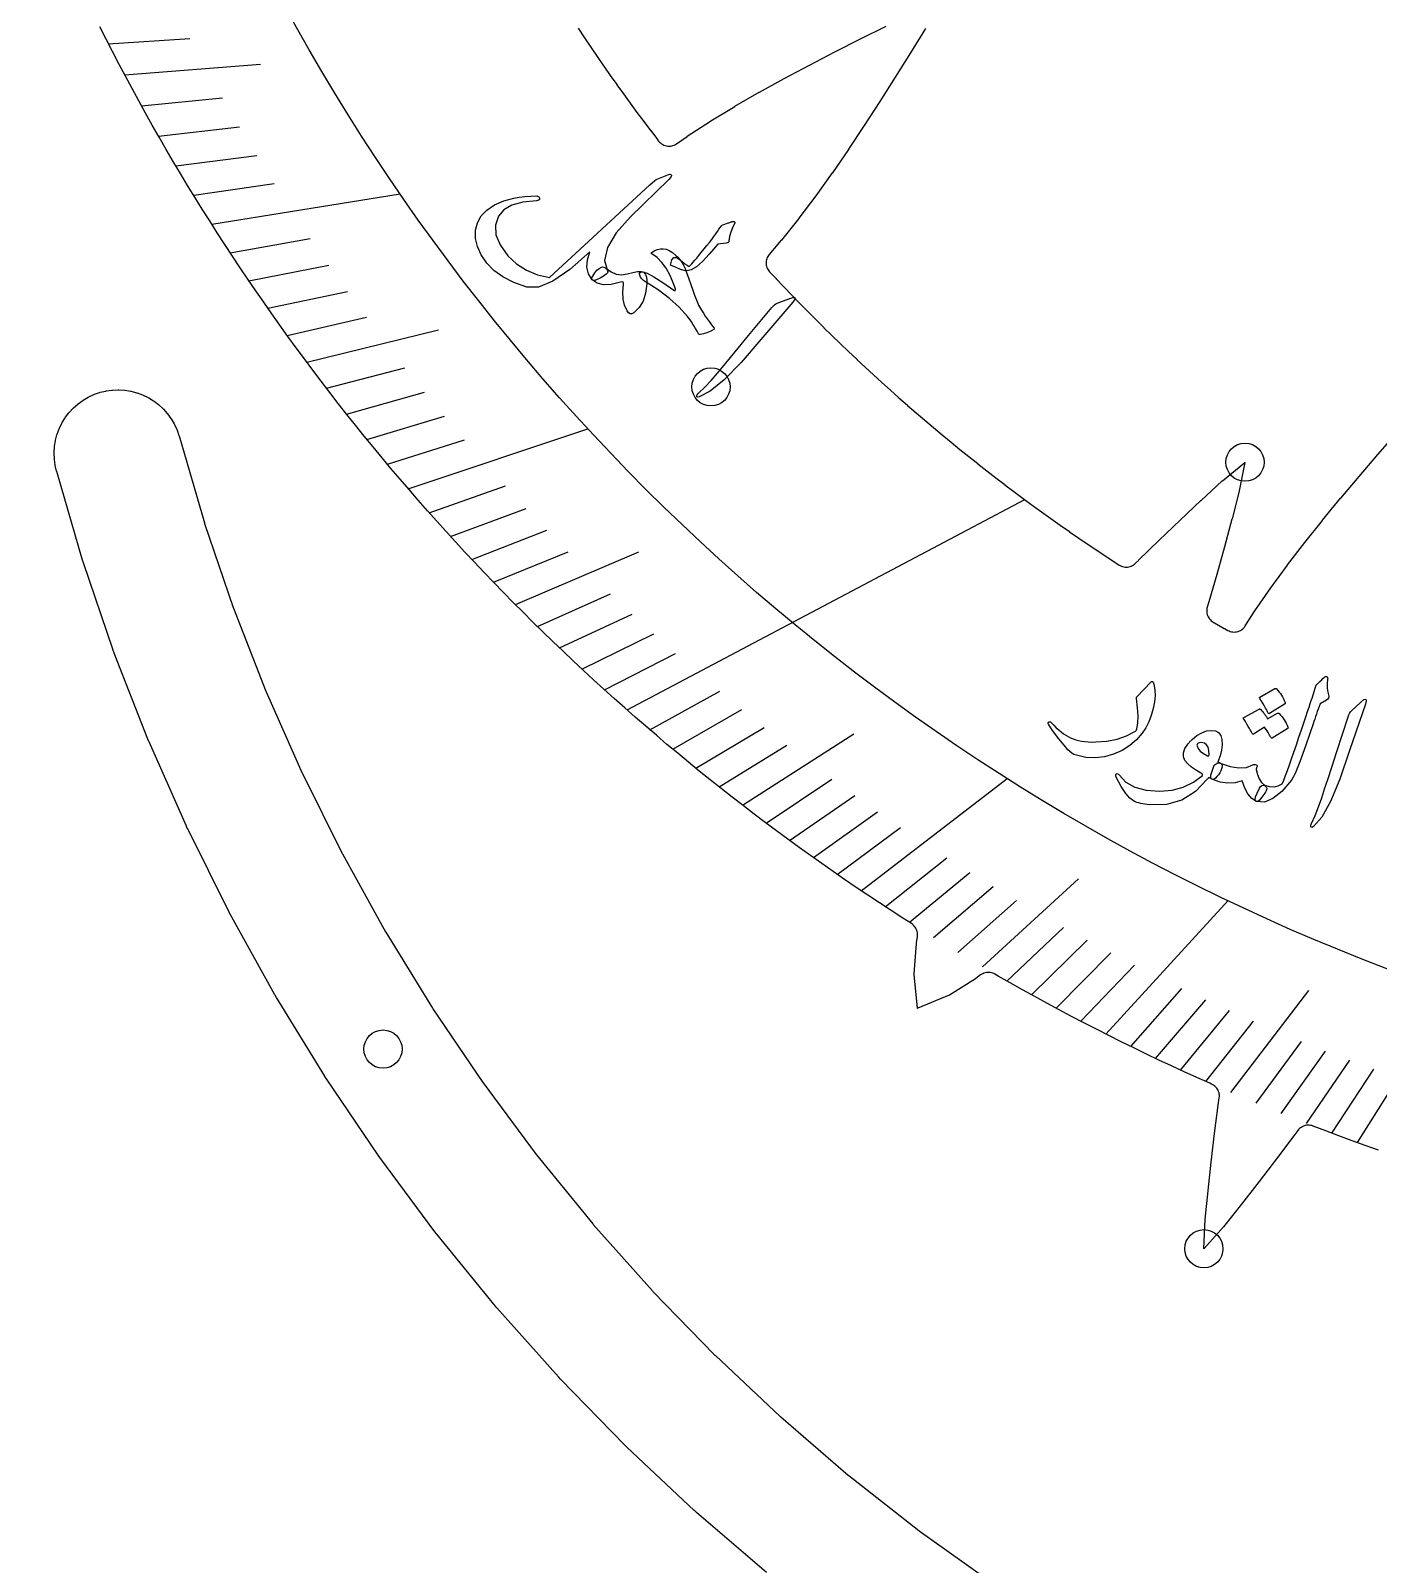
# Model space of a CAD drawing. Header units: millimetres. Extents: x -61 to 61, y -61 to 61.
# Drawn here: x -40.07 to -14.37, y -31.49 to -2.22 of the extents above; entities that cross this region are included whole.
import ezdxf

# ---------------------------------------------------------------- set-up
doc = ezdxf.new("R2010")
doc.units = ezdxf.units.MM
for name, color, linetype in [('CUT_INNER', 6, 'Continuous'), ('ENGRAVE', 7, 'Continuous'), ('ENGRAVE_FINE', 8, 'Continuous'), ('TEXT', 5, 'Continuous')]:
    doc.layers.add(name, color=color, linetype=linetype)

msp = doc.modelspace()

# ---------------------------------------------------------------- linework, layer by layer
at = {"layer": 'CUT_INNER'}
for points in [[(-14.3661, -23.5834), (-14.617, -23.4944), (-14.8674, -23.404), (-15.1173, -23.312), (-15.3665, -23.2185), (-15.6114, -23.1249), (-15.6352, -23.1171), (-15.6596, -23.1118), (-15.6845, -23.1089), (-15.7095, -23.1086), (-15.7344, -23.1107), (-15.759, -23.1153), (-15.783, -23.1223), (-15.8062, -23.1318), (-15.8283, -23.1434), (-15.8491, -23.1573), (-15.8685, -23.1731), (-15.8862, -23.1908), (-15.902, -23.2102), (-15.9772, -23.3123), (-15.978, -23.3134), (-16.3059, -23.7485), (-16.6393, -24.1832), (-16.9764, -24.6166), (-16.9772, -24.6176), (-17.3171, -25.045), (-17.3219, -25.0507), (-17.6905, -25.4612), (-17.6942, -25.4649), (-17.6942, -25.4592), (-17.6712, -24.9085), (-17.6707, -24.901), (-17.6152, -24.3578), (-17.6151, -24.3564), (-17.5537, -23.8126), (-17.4885, -23.269), (-17.419, -22.7266), (-17.4188, -22.7252), (-17.3996, -22.5879), (-17.3974, -22.5631), (-17.3976, -22.5382), (-17.4004, -22.5134), (-17.4055, -22.4891), (-17.4131, -22.4653), (-17.423, -22.4425), (-17.4352, -22.4207), (-17.4494, -22.4003), (-17.4656, -22.3814), (-17.4836, -22.3642), (-17.5032, -22.3489), (-17.5243, -22.3355), (-17.5466, -22.3244), (-17.5828, -22.3084), (-17.8259, -22.1998), (-18.0683, -22.0897), (-18.31, -21.9781), (-18.5511, -21.865), (-18.7914, -21.7504), (-19.031, -21.6344), (-19.2699, -21.5169), (-19.5081, -21.3979), (-19.7455, -21.2775), (-19.9822, -21.1556), (-20.2182, -21.0323), (-20.4534, -20.9075), (-20.6878, -20.7813), (-20.9214, -20.6536), (-21.1543, -20.5245), (-21.3863, -20.394), (-21.6176, -20.2621), (-21.6788, -20.2266), (-21.7004, -20.2155), (-21.7229, -20.2066), (-21.7461, -20.1998), (-21.7699, -20.1954), (-21.794, -20.1932), (-21.8183, -20.1934), (-21.8424, -20.196), (-21.8661, -20.2009), (-21.8892, -20.208), (-21.9116, -20.2173), (-21.9329, -20.2288), (-21.953, -20.2423), (-22.044, -20.3098), (-22.052, -20.3152), (-22.545, -20.6251), (-22.5495, -20.6277), (-22.5543, -20.6299), (-23.1507, -20.8777), (-23.1561, -20.8796), (-23.157, -20.8739), (-23.2197, -20.2311), (-23.22, -20.2259), (-23.2198, -20.2207), (-23.1789, -19.6398), (-23.1779, -19.6302), (-23.1598, -19.5087), (-23.1574, -19.4849), (-23.1573, -19.4609), (-23.1595, -19.437), (-23.164, -19.4135), (-23.1707, -19.3905), (-23.1796, -19.3682), (-23.1906, -19.3469), (-23.2036, -19.3268), (-23.2184, -19.3079), (-23.235, -19.2906), (-23.2531, -19.275), (-23.2727, -19.2611), (-23.4376, -19.156), (-23.6612, -19.0115), (-23.8839, -18.8657), (-24.1057, -18.7184), (-24.3266, -18.5699), (-24.5466, -18.4199), (-24.7657, -18.2686), (-24.9839, -18.116), (-25.2011, -17.962), (-25.4173, -17.8067), (-25.6326, -17.6501), (-25.847, -17.4922), (-26.0603, -17.3329), (-26.2727, -17.1724), (-26.4841, -17.0105), (-26.6945, -16.8474), (-26.9039, -16.6829), (-27.1122, -16.5172), (-27.3196, -16.3502), (-27.5259, -16.1819), (-27.7312, -16.0124), (-27.9355, -15.8416), (-28.1387, -15.6696), (-28.3408, -15.4963), (-28.5419, -15.3218), (-28.7418, -15.1461), (-28.9408, -14.9691), (-29.1386, -14.7909), (-29.3353, -14.6115), (-29.5309, -14.4309), (-29.7254, -14.2491), (-29.9188, -14.0661), (-30.1111, -13.882), (-30.3022, -13.6966), (-30.4922, -13.5101), (-30.681, -13.3224), (-30.8687, -13.1336), (-31.0552, -12.9436), (-31.2406, -12.7525), (-31.4248, -12.5602), (-31.6078, -12.3668), (-31.7896, -12.1723), (-31.9702, -11.9767), (-32.1496, -11.78), (-32.3278, -11.5822), (-32.5047, -11.3833), (-32.6805, -11.1833), (-32.855, -10.9822), (-33.0283, -10.7801), (-33.2003, -10.5769), (-33.3711, -10.3727), (-33.5407, -10.1674), (-33.7089, -9.9611), (-33.8759, -9.7537), (-34.0417, -9.5454), (-34.2061, -9.336), (-34.3693, -9.1256), (-34.5311, -8.9142), (-34.6917, -8.7018), (-34.851, -8.4885), (-35.0089, -8.2742), (-35.1655, -8.0589), (-35.3208, -7.8426), (-35.4748, -7.6254), (-35.6274, -7.4073), (-35.7787, -7.1882), (-35.9287, -6.9682), (-36.0773, -6.7473), (-36.2245, -6.5255), (-36.3704, -6.3028), (-36.5149, -6.0791), (-36.658, -5.8547), (-36.7998, -5.6293), (-36.9402, -5.4031), (-37.0791, -5.176), (-37.2167, -4.948), (-37.3529, -4.7193), (-37.4877, -4.4896), (-37.621, -4.2592), (-37.753, -4.028), (-37.8835, -3.7959), (-38.0126, -3.5631), (-38.1402, -3.3294), (-38.2665, -3.095), (-38.3913, -2.8598), (-38.5146, -2.6239), (-38.6365, -2.3872), (-38.7569, -2.1498)], [(-29.6312, -2.1782), (-29.5116, -2.3584), (-29.5108, -2.3597), (-29.3901, -2.5391), (-29.3892, -2.5404), (-29.2674, -2.7191), (-29.2665, -2.7203), (-29.1437, -2.8983), (-29.1428, -2.8995), (-29.0188, -3.0767), (-29.0179, -3.078), (-28.8929, -3.2544), (-28.892, -3.2556), (-28.7658, -3.4313), (-28.7649, -3.4325), (-28.6377, -3.6074), (-28.6368, -3.6086), (-28.5085, -3.7827), (-28.5076, -3.784), (-28.3783, -3.9572), (-28.3774, -3.9585), (-28.2469, -4.131), (-28.246, -4.1322), (-28.1145, -4.3039), (-28.1136, -4.3051), (-28.0944, -4.3299), (-28.0778, -4.3491), (-28.0595, -4.3666), (-28.0394, -4.3821), (-28.0179, -4.3954), (-27.9952, -4.4066), (-27.9714, -4.4153), (-27.9469, -4.4217), (-27.9218, -4.4255), (-27.8965, -4.4267), (-27.8712, -4.4254), (-27.8462, -4.4215), (-27.8217, -4.4152), (-27.7979, -4.4063), (-27.7752, -4.3951), (-27.7537, -4.3817), (-27.5525, -4.2413), (-27.5491, -4.239), (-27.1036, -3.9496), (-27.1005, -3.9477), (-26.644, -3.6696), (-26.6414, -3.668), (-26.1756, -3.3993), (-26.1735, -3.3981), (-25.6999, -3.1372), (-25.6982, -3.1363), (-25.2185, -2.8813), (-25.2173, -2.8807), (-24.7334, -2.6305), (-24.2446, -2.3829), (-23.7531, -2.1382)], [(-23.0042, -2.1824), (-23.2893, -2.648), (-23.29, -2.6492), (-23.5808, -3.1128), (-23.8749, -3.5747), (-24.1724, -4.0335), (-24.1732, -4.0347), (-24.4739, -4.4871), (-24.475, -4.4887), (-24.7811, -4.9344), (-24.7825, -4.9364), (-25.0956, -5.3736), (-25.0974, -5.3761), (-25.4189, -5.8031), (-25.4211, -5.8059), (-25.7527, -6.2209), (-25.7554, -6.2242), (-25.9846, -6.4921), (-25.9995, -6.5113), (-26.0124, -6.5319), (-26.0233, -6.5536), (-26.032, -6.5763), (-26.0385, -6.5998), (-26.0427, -6.6237), (-26.0445, -6.648), (-26.044, -6.6723), (-26.0411, -6.6964), (-26.0358, -6.7201), (-26.0283, -6.7433), (-26.0186, -6.7656), (-26.0068, -6.7868), (-25.9929, -6.8068), (-25.9772, -6.8253), (-25.8558, -6.9553), (-25.8547, -6.9564), (-25.7061, -7.1135), (-25.705, -7.1146), (-25.5554, -7.2707), (-25.5544, -7.2718), (-25.4038, -7.4271), (-25.4028, -7.4282), (-25.2513, -7.5825), (-25.2502, -7.5836), (-25.0977, -7.737), (-25.0967, -7.738), (-24.9433, -7.8905), (-24.9422, -7.8916), (-24.7879, -8.0431), (-24.7868, -8.0441), (-24.6315, -8.1947), (-24.6304, -8.1957), (-24.4743, -8.3453), (-24.4732, -8.3464), (-24.3161, -8.495), (-24.315, -8.4961), (-24.157, -8.6437), (-24.1559, -8.6448), (-23.997, -8.7915), (-23.9959, -8.7925), (-23.8361, -8.9382), (-23.8349, -8.9392), (-23.6743, -9.084), (-23.6731, -9.085), (-23.5116, -9.2287), (-23.5104, -9.2298), (-23.348, -9.3725), (-23.3468, -9.3735), (-23.1835, -9.5153), (-23.1824, -9.5163), (-23.0182, -9.657), (-23.017, -9.658), (-22.852, -9.7977), (-22.8508, -9.7987), (-22.6849, -9.9374), (-22.6837, -9.9384), (-22.517, -10.0761), (-22.5158, -10.0771), (-22.3482, -10.2138), (-22.347, -10.2147), (-22.1786, -10.3504), (-22.1774, -10.3513), (-22.0082, -10.4859), (-22.007, -10.4869), (-21.8369, -10.6205), (-21.8357, -10.6214), (-21.6648, -10.7539), (-21.6636, -10.7548), (-21.4919, -10.8863), (-21.4907, -10.8872), (-21.3182, -11.0177), (-21.3169, -11.0186), (-21.1437, -11.1479), (-21.1424, -11.1488), (-20.9683, -11.2771), (-20.9671, -11.278), (-20.7922, -11.4052), (-20.791, -11.4061), (-20.6153, -11.5323), (-20.6141, -11.5332), (-20.4377, -11.6582), (-20.4364, -11.6591), (-20.2592, -11.7831), (-20.258, -11.784), (-20.08, -11.9069), (-20.0788, -11.9077), (-19.9001, -12.0295), (-19.8988, -12.0304), (-19.7194, -12.1511), (-19.7181, -12.1519), (-19.5379, -12.2715), (-19.5367, -12.2723), (-19.3558, -12.3908), (-19.3545, -12.3917), (-19.3107, -12.4199), (-19.2898, -12.4321), (-19.2678, -12.4421), (-19.2449, -12.45), (-19.2213, -12.4556), (-19.1973, -12.459), (-19.1731, -12.4599), (-19.1489, -12.4586), (-19.125, -12.4549), (-19.1015, -12.4489), (-19.0788, -12.4407), (-19.0569, -12.4303), (-19.0361, -12.4178), (-19.0167, -12.4034), (-18.9987, -12.3871), (-18.9359, -12.3246), (-18.9348, -12.3236), (-18.5444, -11.9437), (-18.1485, -11.5649), (-17.7493, -11.1881), (-17.7483, -11.1872), (-17.3472, -10.8167), (-17.3415, -10.8117), (-16.915, -10.4627), (-16.9105, -10.4593), (-16.9113, -10.4649), (-17.0181, -11.0056), (-17.0197, -11.0129), (-17.1574, -11.5413), (-17.1578, -11.5426), (-17.3014, -12.0707), (-17.4488, -12.5981), (-17.6003, -13.1235), (-17.6007, -13.1248), (-17.6298, -13.2216), (-17.6356, -13.2449), (-17.6392, -13.2686), (-17.6404, -13.2926), (-17.6394, -13.3166), (-17.636, -13.3403), (-17.6304, -13.3637), (-17.6226, -13.3863), (-17.6126, -13.4082), (-17.6006, -13.429), (-17.5867, -13.4485), (-17.5709, -13.4666), (-17.5535, -13.4831), (-17.5346, -13.4979), (-17.5143, -13.5107), (-17.495, -13.5217), (-17.4937, -13.5225), (-17.3052, -13.6285), (-17.3039, -13.6293), (-17.2361, -13.6668), (-17.2135, -13.6779), (-17.19, -13.6866), (-17.1657, -13.693), (-17.1408, -13.6968), (-17.1157, -13.6982), (-17.0906, -13.697), (-17.0658, -13.6933), (-17.0414, -13.6871), (-17.0178, -13.6786), (-16.9952, -13.6677), (-16.9737, -13.6545), (-16.9537, -13.6393), (-16.9354, -13.6222), (-16.9188, -13.6033), (-16.9042, -13.5828), (-16.7213, -13.2966), (-16.719, -13.2931), (-16.4181, -12.8553), (-16.416, -12.8523), (-16.1007, -12.4207), (-16.0989, -12.4183), (-15.7714, -11.9918), (-15.7699, -11.9899), (-15.4322, -11.5675), (-15.431, -11.566), (-15.0854, -11.1469), (-15.0845, -11.1458), (-14.7331, -10.7295), (-14.3763, -10.3137), (-14.0159, -9.8996)], [(-26.0375, -31.6463), (-27.3735, -30.4981), (-27.3756, -30.4962), (-27.4136, -30.4621), (-27.4157, -30.4602), (-28.6994, -29.2538), (-28.7014, -29.2519), (-28.7379, -29.2161), (-28.7398, -29.2141), (-29.9688, -27.952), (-29.9707, -27.95), (-30.0056, -27.9125), (-30.0074, -27.9105), (-31.1792, -26.5951), (-31.181, -26.593), (-31.2142, -26.5541), (-31.216, -26.5519), (-32.3282, -25.1859), (-32.33, -25.1837), (-32.3614, -25.1433), (-32.363, -25.1411), (-33.4136, -23.727), (-33.4152, -23.7248), (-33.4448, -23.6831), (-33.4464, -23.6808), (-34.4332, -22.2215), (-34.4347, -22.2192), (-34.4624, -22.1762), (-34.4639, -22.1739), (-35.385, -20.6722), (-35.3864, -20.6699), (-35.4122, -20.6257), (-35.4136, -20.6233), (-36.2672, -19.0823), (-36.2685, -19.0798), (-36.2923, -19.0346), (-36.2935, -19.0321), (-37.0779, -17.4548), (-37.0791, -17.4523), (-37.1009, -17.406), (-37.102, -17.4035), (-37.8157, -15.7929), (-37.8168, -15.7903), (-37.8365, -15.7431), (-37.8375, -15.7405), (-38.479, -14.0999), (-38.48, -14.0973), (-38.4976, -14.0493), (-38.4985, -14.0466), (-39.0666, -12.3791), (-39.0675, -12.3765), (-39.0829, -12.3277), (-39.0837, -12.3251), (-39.5768, -10.6356), (-39.5784, -10.6297), (-39.604, -10.5227), (-39.6062, -10.5107), (-39.6208, -10.4047), (-39.6219, -10.3925), (-39.626, -10.2856), (-39.6259, -10.2733), (-39.6195, -10.1666), (-39.6182, -10.1544), (-39.6014, -10.0488), (-39.5988, -10.0368), (-39.5718, -9.9333), (-39.5681, -9.9216), (-39.531, -9.8213), (-39.5262, -9.81), (-39.4794, -9.7138), (-39.4735, -9.703), (-39.4176, -9.6119), (-39.4107, -9.6018), (-39.346, -9.5165), (-39.3382, -9.5071), (-39.2655, -9.4286), (-39.2567, -9.4201), (-39.1767, -9.3491), (-39.1672, -9.3414), (-39.0806, -9.2786), (-39.0703, -9.2719), (-38.978, -9.2179), (-38.9672, -9.2122), (-38.87, -9.1675), (-38.8586, -9.1629), (-38.7575, -9.1279), (-38.7458, -9.1245), (-38.6417, -9.0996), (-38.6297, -9.0974), (-38.5237, -9.0828), (-38.5115, -9.0817), (-38.4046, -9.0776), (-38.3924, -9.0777), (-38.2856, -9.0841), (-38.2734, -9.0854), (-38.1678, -9.1022), (-38.1558, -9.1047), (-38.0523, -9.1318), (-38.0406, -9.1355), (-37.9403, -9.1726), (-37.929, -9.1774), (-37.8328, -9.2242), (-37.8221, -9.23), (-37.7309, -9.286), (-37.7208, -9.2929), (-37.6356, -9.3575), (-37.6262, -9.3654), (-37.5477, -9.4381), (-37.5391, -9.4468), (-37.4681, -9.5268), (-37.4604, -9.5364), (-37.3976, -9.623), (-37.3909, -9.6332), (-37.3369, -9.7256), (-37.3312, -9.7364), (-37.2865, -9.8336), (-37.2819, -9.845), (-37.246, -9.949), (-37.2441, -9.9548), (-36.7597, -11.6144), (-36.7564, -11.625), (-36.2083, -13.2335), (-36.2045, -13.244), (-35.5857, -14.8266), (-35.5814, -14.8369), (-34.893, -16.3906), (-34.8883, -16.4006), (-34.1316, -17.9222), (-34.1264, -17.932), (-33.303, -19.4186), (-33.2974, -19.4282), (-32.4088, -20.8768), (-32.4028, -20.8861), (-31.4509, -22.2938), (-31.4445, -22.3028), (-30.431, -23.667), (-30.4242, -23.6757), (-29.3512, -24.9935), (-29.344, -25.002), (-28.2137, -26.2709), (-28.2061, -26.279), (-27.0206, -27.4965), (-27.0126, -27.5043), (-25.7743, -28.6681), (-25.766, -28.6755), (-24.4772, -29.7831), (-24.4687, -29.7902), (-23.132, -30.8396), (-23.1231, -30.8463), (-21.7413, -31.8353)]]:
    msp.add_lwpolyline(points, dxfattribs=at)
at = {"layer": 'ENGRAVE'}
for points in [[(-36.6182, -5.9175), (-33.0262, -5.337)], [(-32.8703, -10.9646), (-29.4453, -9.8221)], [(-28.6979, -15.1849), (-21.1123, -11.1711)], [(-24.2313, -18.6343), (-21.4458, -16.4922)], [(-14.7667, -23.4406), (-10.435, -16.5645)], [(-19.565, -21.3692), (-17.231, -18.82)]]:
    msp.add_lwpolyline(points, dxfattribs=at)
for centre, radius in [((0, 17.3597), 40.0734), ((-27.0964, -9.0208), 0.3645), ((-16.91, -10.4586), 0.3645), ((-33.3527, -21.6565), 0.3645), ((-17.6945, -25.4656), 0.3645)]:
    msp.add_circle(centre, radius, dxfattribs=at)
at = {"layer": 'ENGRAVE_FINE'}
for points in [[(-38.5924, -2.4732), (-37.0401, -2.3738)], [(-38.2802, -3.0694), (-35.6906, -2.8617)], [(-37.9609, -3.6566), (-36.4134, -3.5075)], [(-37.6349, -4.235), (-36.0904, -4.0612)], [(-37.3023, -4.8046), (-35.7614, -4.6062)], [(-36.9633, -5.3654), (-35.4264, -5.1424)], [(-36.2671, -6.4608), (-34.7397, -6.1887)], [(-35.9102, -6.9954), (-34.3883, -6.699)], [(-35.5478, -7.5214), (-34.0318, -7.2007)], [(-35.18, -8.0388), (-33.6704, -7.6938)], [(-34.8071, -8.5476), (-32.297, -7.9312)], [(-34.4291, -9.0478), (-32.9336, -8.6548)], [(-34.0462, -9.5396), (-32.5585, -9.1228)], [(-33.6587, -10.023), (-32.1792, -9.5824)], [(-33.2667, -10.4979), (-31.7958, -10.0338)], [(-32.4697, -11.4229), (-31.0175, -10.9121)], [(-32.065, -11.8731), (-30.6228, -11.3391)], [(-31.6564, -12.315), (-30.2247, -11.7581)], [(-31.244, -12.7489), (-29.8232, -12.1691)], [(-30.828, -13.1747), (-28.4744, -12.1689)], [(-30.4085, -13.5925), (-29.0108, -12.9677)], [(-29.9856, -14.0024), (-28.6, -13.3553)], [(-29.5595, -14.4044), (-28.1865, -13.7353)], [(-29.1302, -14.7985), (-27.7702, -14.1076)], [(-28.2626, -15.5636), (-26.9299, -14.8297)], [(-27.8246, -15.9346), (-26.5061, -15.1795)], [(-27.3839, -16.298), (-26.08, -15.522)], [(-26.4947, -17.0023), (-24.3692, -15.6383)], [(-26.9405, -16.6539), (-25.6518, -15.8572)], [(-26.0465, -17.3433), (-24.7889, -16.506)], [(-25.5959, -17.677), (-24.3546, -16.8197)], [(-25.1431, -18.0033), (-23.9184, -17.1263)], [(-24.6882, -18.3224), (-23.4804, -17.426)], [(-23.7723, -18.939), (-22.5995, -18.0047)], [(-23.3115, -19.2367), (-22.1567, -18.2838)], [(-21.9183, -20.0877), (-20.0853, -18.4077)], [(-22.8488, -19.5273), (-21.7124, -18.5561)], [(-22.3844, -19.8109), (-21.2668, -18.8218)], [(-21.4506, -20.3575), (-20.3714, -19.3334)], [(-20.9814, -20.6206), (-19.9219, -19.5793)], [(-20.5106, -20.8768), (-19.4713, -19.8189)], [(-20.0385, -21.1264), (-19.0195, -20.052)], [(-19.0902, -21.6055), (-18.1128, -20.4993)], [(-18.6141, -21.8351), (-17.658, -20.7135)], [(-17.179, -22.485), (-15.6935, -20.5407)], [(-18.1369, -22.0582), (-17.2023, -20.9216)], [(-17.6585, -22.2748), (-16.7457, -21.1235)], [(-16.6984, -22.6888), (-15.8302, -21.5091)], [(-16.2169, -22.8862), (-15.3713, -21.6928)], [(-15.7344, -23.0772), (-14.9117, -21.8706)], [(-15.251, -23.262), (-14.4515, -22.0425)]]:
    msp.add_lwpolyline(points, dxfattribs=at)
at = {"layer": 'TEXT'}
for points in [[(-28.6311, -5.7733), (-28.908, -6.0841), (-29.0728, -6.363), (-29.1251, -6.6097), (-29.0647, -6.8235), (-29.0711, -6.8457), (-29.0977, -6.8735), (-29.1445, -6.9068), (-29.2116, -6.9457), (-29.2663, -6.9741), (-29.3096, -6.9892), (-29.3415, -6.9911), (-29.3621, -6.9797), (-29.432, -6.8651), (-29.4626, -6.7375), (-29.4539, -6.597), (-29.4058, -6.444), (-29.7863, -6.7787), (-30.1136, -7.003), (-30.3886, -7.1156), (-30.6112, -7.116), (-30.8565, -7.0281), (-31.0651, -6.9223), (-31.2367, -6.7992), (-31.371, -6.6596), (-31.4798, -6.5006), (-31.5524, -6.343), (-31.5888, -6.1871), (-31.5892, -6.0331), (-31.553, -5.8884), (-31.4798, -5.7598), (-31.3698, -5.6473), (-31.2233, -5.5506), (-31.1375, -5.5092), (-31.0476, -5.4735), (-30.9535, -5.4434), (-30.8552, -5.4189), (-30.7527, -5.4001), (-30.6458, -5.3872), (-30.5344, -5.38), (-30.4187, -5.3786), (-30.4045, -5.3807), (-30.3921, -5.3854), (-30.3814, -5.3925), (-30.3724, -5.4021), (-30.3671, -5.4117), (-30.3648, -5.4218), (-30.3658, -5.4325), (-30.3699, -5.4438), (-30.3774, -5.454), (-30.3887, -5.4616), (-30.4038, -5.4665), (-30.4227, -5.4689), (-30.6842, -5.4975), (-30.8932, -5.5556), (-31.0492, -5.6439), (-31.1518, -5.7634), (-31.2096, -5.9341), (-31.1986, -6.1172), (-31.1186, -6.312), (-30.9691, -6.5178), (-30.8041, -6.6745), (-30.6162, -6.7963), (-30.4062, -6.8828), (-30.1743, -6.9338), (-28.261, -5.166), (-28.2149, -5.1242), (-28.1742, -5.0909), (-28.139, -5.0661), (-28.1093, -5.0498), (-27.8868, -4.961), (-27.855, -4.9694), (-27.8467, -4.9896), (-27.862, -5.0217), (-27.9007, -5.0658)], [(-26.7704, -5.894), (-26.7534, -5.8884), (-26.738, -5.8832), (-26.7241, -5.8785), (-26.7117, -5.8742), (-26.701, -5.8704), (-26.6922, -5.8674), (-26.6853, -5.8652), (-26.6803, -5.8636), (-26.6702, -5.8626), (-26.6612, -5.8638), (-26.6535, -5.8672), (-26.647, -5.8729), (-26.6424, -5.8799), (-26.6405, -5.8876), (-26.6413, -5.8957), (-26.6447, -5.9045), (-26.6874, -5.9885), (-26.7198, -6.0711), (-26.742, -6.1523), (-26.754, -6.2319), (-26.7587, -6.2507), (-26.7694, -6.265), (-26.786, -6.2747), (-26.8084, -6.2799), (-26.9664, -6.2971), (-27.1287, -6.4886), (-27.2598, -6.6282), (-27.3739, -6.7277), (-27.4713, -6.787), (-27.552, -6.8059), (-27.6058, -6.7992), (-27.676, -6.7787), (-27.7626, -6.7444), (-27.8655, -6.6959), (-27.8426, -6.5999), (-27.8044, -6.5517), (-27.7512, -6.5509), (-27.6828, -6.5975), (-27.6367, -6.6376), (-27.5931, -6.6717), (-27.552, -6.7), (-27.5134, -6.7224), (-27.5, -6.7117), (-27.4824, -6.6946), (-27.4606, -6.6711), (-27.4347, -6.6411), (-27.4042, -6.6047), (-27.3688, -6.5619), (-27.3285, -6.5127), (-27.2833, -6.4571), (-27.2274, -6.3888), (-27.1754, -6.3244), (-27.1273, -6.2638), (-27.0832, -6.207), (-27.043, -6.1537), (-27.0067, -6.1035), (-26.9743, -6.0565), (-26.9458, -6.0126), (-26.9223, -5.9784), (-26.9016, -5.9527), (-26.8838, -5.9354), (-26.8687, -5.9265), (-26.8514, -5.922), (-26.8292, -5.9151), (-26.8022, -5.9058), (-26.7704, -5.894)], [(-28.2181, -6.4476), (-28.1655, -6.4195), (-28.1134, -6.3998), (-28.0617, -6.3884), (-28.0105, -6.3853), (-27.954, -6.3954), (-27.8942, -6.4203), (-27.831, -6.4601), (-27.7643, -6.5147), (-27.731, -6.5471), (-27.7005, -6.5807), (-27.673, -6.6156), (-27.6484, -6.6518), (-27.6264, -6.689), (-27.6065, -6.7268), (-27.5888, -6.7654), (-27.5733, -6.8047), (-27.5261, -6.9432), (-27.4829, -7.0667), (-27.4439, -7.1752), (-27.4093, -7.2687), (-27.3791, -7.3474), (-27.3532, -7.4115), (-27.3318, -7.4609), (-27.3149, -7.4957), (-27.278, -7.5574), (-27.2412, -7.6161), (-27.2044, -7.6716), (-27.1677, -7.7241), (-27.1319, -7.7733), (-27.098, -7.8191), (-27.0658, -7.8614), (-27.0354, -7.9002), (-27.0317, -7.9074), (-27.0333, -7.9151), (-27.0404, -7.9233), (-27.0528, -7.932), (-27.1118, -7.9647), (-27.1729, -7.991), (-27.2361, -8.0107), (-27.3015, -8.0238), (-27.3106, -8.0235), (-27.319, -8.0205), (-27.3265, -8.0149), (-27.3333, -8.0065), (-27.362, -7.9568), (-27.39, -7.9093), (-27.4174, -7.8643), (-27.4442, -7.8215), (-27.4703, -7.7815), (-27.4959, -7.7445), (-27.5209, -7.7106), (-27.5453, -7.6796), (-27.7016, -7.5023), (-27.8867, -7.3334), (-28.1008, -7.1724), (-28.3442, -7.0184), (-28.3851, -6.9906), (-28.4169, -6.9601), (-28.4397, -6.9268), (-28.4534, -6.8908), (-28.4569, -6.8587), (-28.4491, -6.837), (-28.4299, -6.8257), (-28.3993, -6.8247), (-28.312, -6.8531), (-28.184, -6.9219), (-28.0149, -7.0307), (-27.8044, -7.1784), (-27.795, -7.1833), (-27.7874, -7.1861), (-27.7818, -7.1868), (-27.778, -7.1853), (-27.7748, -7.156), (-27.7914, -7.0964), (-27.8276, -7.0062), (-27.8831, -6.8856), (-27.953, -6.7565), (-28.0329, -6.6463), (-28.1231, -6.5548), (-28.2239, -6.4821), (-28.2332, -6.4751), (-28.2354, -6.4671), (-28.2303, -6.4579), (-28.2181, -6.4476)], [(-28.3783, -6.8318), (-28.3485, -6.874), (-28.3289, -6.9248), (-28.3193, -6.9844), (-28.3197, -7.0527), (-28.3437, -7.2309), (-28.393, -7.3824), (-28.4679, -7.5072), (-28.5689, -7.6051), (-28.6059, -7.6242), (-28.6396, -7.6244), (-28.6702, -7.6056), (-28.6975, -7.568), (-28.7463, -7.4636), (-28.7735, -7.3455), (-28.7793, -7.2139), (-28.7635, -7.069), (-28.7621, -7.0388), (-28.7719, -7.0206), (-28.7929, -7.0144), (-28.825, -7.0201), (-28.9974, -7.0664), (-29.145, -7.0746), (-29.2675, -7.0447), (-29.3646, -6.9767), (-29.3695, -6.9656), (-29.3692, -6.9502), (-29.3638, -6.9306), (-29.3532, -6.9066), (-29.3137, -6.8457), (-29.2725, -6.7972), (-29.2297, -6.7613), (-29.1853, -6.7378), (-29.1642, -6.7335), (-29.1428, -6.7353), (-29.1214, -6.7432), (-29.0998, -6.7573), (-29.0034, -6.8273), (-28.9038, -6.8686), (-28.8011, -6.8813), (-28.6955, -6.8654), (-28.585, -6.8374), (-28.4953, -6.8225), (-28.4264, -6.8205), (-28.3783, -6.8318)], [(-25.6091, -7.3381), (-25.5341, -7.3139), (-25.4969, -7.3167), (-25.4973, -7.3464), (-25.5354, -7.4033), (-26.1478, -8.1165), (-26.5232, -8.5546), (-26.8433, -8.8838), (-27.1093, -9.103), (-27.3217, -9.2114), (-27.3441, -9.2152), (-27.3593, -9.214), (-27.3672, -9.2078), (-27.368, -9.1967), (-27.3647, -9.184), (-27.3576, -9.1704), (-27.3468, -9.1558), (-27.3322, -9.1403), (-27.2134, -9.0251), (-27.0927, -8.8974), (-26.9701, -8.7572), (-26.8455, -8.6047), (-26.8123, -8.5656), (-26.7234, -8.4589), (-26.5788, -8.2847), (-26.3782, -8.0434), (-25.9359, -7.5054), (-25.9106, -7.4787), (-25.8848, -7.4565), (-25.8586, -7.439), (-25.832, -7.4261)], [(-15.5346, -14.6903), (-15.4854, -14.6449), (-15.4467, -14.6086), (-15.4186, -14.5816), (-15.401, -14.5639), (-15.3887, -14.5531), (-15.3767, -14.5469), (-15.365, -14.5454), (-15.3535, -14.5486), (-15.3425, -14.5565), (-15.3356, -14.5678), (-15.3328, -14.5824), (-15.3341, -14.6003), (-15.3424, -14.6872), (-15.3417, -14.7693), (-15.332, -14.8467), (-15.3133, -14.9193), (-15.309, -14.9417), (-15.3144, -14.9621), (-15.3294, -14.9806), (-15.3542, -14.9972), (-15.4779, -15.0695), (-15.4958, -15.1197), (-15.5132, -15.1691), (-15.5302, -15.2176), (-15.5468, -15.2653), (-15.563, -15.3121), (-15.5787, -15.358), (-15.594, -15.4031), (-15.6089, -15.4473), (-15.7464, -15.8569), (-15.8611, -16.1736), (-15.9539, -16.3971), (-16.0252, -16.5272), (-16.2058, -16.7389), (-16.3771, -16.8771), (-16.5389, -16.9417), (-16.6907, -16.9326), (-16.6942, -16.9309), (-16.6977, -16.9292), (-16.7012, -16.9275), (-16.7047, -16.9258), (-16.7161, -16.8963), (-16.7078, -16.8456), (-16.6799, -16.7736), (-16.6325, -16.6804), (-16.6123, -16.6472), (-16.5901, -16.6267), (-16.5661, -16.6187), (-16.5402, -16.6234), (-16.4437, -16.6487), (-16.3551, -16.6524), (-16.2745, -16.6347), (-16.202, -16.5955), (-16.1704, -16.5219), (-16.1365, -16.4372), (-16.1002, -16.3416), (-16.0615, -16.2349), (-16.0203, -16.1177), (-15.9766, -15.9906), (-15.9304, -15.8536), (-15.8816, -15.7066), (-15.8324, -15.5628), (-15.7885, -15.4334), (-15.7498, -15.3184), (-15.7165, -15.2178), (-15.688, -15.1318), (-15.6641, -15.0606), (-15.6447, -15.0042), (-15.6299, -14.9626), (-15.5679, -14.7506), (-15.5596, -14.7307), (-15.5512, -14.7141), (-15.5429, -14.7006), (-15.5346, -14.6903)], [(-18.7005, -14.6504), (-18.6952, -14.6455), (-18.6901, -14.6421), (-18.6854, -14.6401), (-18.681, -14.6396), (-18.6714, -14.6442), (-18.6625, -14.6549), (-18.6546, -14.6717), (-18.6474, -14.6946), (-18.6292, -14.801), (-18.6253, -14.9139), (-18.6358, -15.0333), (-18.6608, -15.1591), (-18.698, -15.2887), (-18.7449, -15.4104), (-18.8017, -15.5243), (-18.8685, -15.6303), (-18.9803, -15.7562), (-19.1086, -15.8648), (-19.2534, -15.9561), (-19.415, -16.0298), (-19.5877, -16.0808), (-19.7639, -16.101), (-19.9434, -16.0903), (-20.126, -16.0485), (-20.172, -16.0322), (-20.2142, -16.0097), (-20.2527, -15.981), (-20.2875, -15.9462), (-20.3622, -15.8573), (-20.4288, -15.7761), (-20.4875, -15.7027), (-20.5382, -15.637), (-20.581, -15.5792), (-20.6155, -15.5296), (-20.6419, -15.488), (-20.6602, -15.4547), (-20.663, -15.4461), (-20.6642, -15.4386), (-20.6636, -15.4322), (-20.6614, -15.4268), (-20.6568, -15.4209), (-20.6513, -15.4163), (-20.6447, -15.4128), (-20.6371, -15.4105), (-20.6291, -15.4102), (-20.621, -15.4127), (-20.613, -15.4181), (-20.605, -15.4262), (-20.5569, -15.4771), (-20.5096, -15.5237), (-20.4631, -15.566), (-20.4175, -15.604), (-20.3722, -15.6381), (-20.3269, -15.6684), (-20.2816, -15.6949), (-20.2364, -15.7177), (-20.1894, -15.7373), (-20.1388, -15.7543), (-20.0846, -15.7687), (-20.0268, -15.7803), (-19.9653, -15.7891), (-19.9, -15.7948), (-19.8309, -15.7973), (-19.7581, -15.7967), (-19.546, -15.7809), (-19.3507, -15.7421), (-19.1723, -15.6807), (-19.0106, -15.5971), (-18.9989, -15.5895), (-18.9888, -15.5788), (-18.9803, -15.565), (-18.9733, -15.548), (-18.9549, -15.4348), (-18.9504, -15.2998), (-18.9593, -15.1429), (-18.9813, -14.9642), (-18.9808, -14.954), (-18.9792, -14.9455), (-18.9764, -14.9389), (-18.9724, -14.934)], [(-16.3379, -14.7778), (-16.3316, -14.7757), (-16.3245, -14.776), (-16.3167, -14.7789), (-16.3081, -14.7844), (-16.2822, -14.8133), (-16.2579, -14.843), (-16.2352, -14.8734), (-16.2141, -14.9046), (-16.1946, -14.9369), (-16.1765, -14.9705), (-16.1598, -15.0055), (-16.1446, -15.042), (-16.1421, -15.0536), (-16.1427, -15.0631), (-16.1465, -15.0706), (-16.1533, -15.076), (-16.4428, -15.2558), (-16.451, -15.2576), (-16.4587, -15.2542), (-16.4659, -15.2458), (-16.4726, -15.2322), (-16.4785, -15.2206), (-16.4881, -15.2029), (-16.5014, -15.1791), (-16.5182, -15.1491), (-16.5392, -15.1127), (-16.5645, -15.0698), (-16.5942, -15.0203), (-16.6282, -14.9641), (-16.6322, -14.9556), (-16.6329, -14.9488), (-16.6303, -14.9437), (-16.6243, -14.9403)], [(-16.2886, -15.2477), (-16.2824, -15.2455), (-16.2752, -15.2458), (-16.2673, -15.2487), (-16.2586, -15.2541), (-16.2321, -15.2831), (-16.2072, -15.3127), (-16.184, -15.3432), (-16.1624, -15.3744), (-16.1423, -15.4066), (-16.1237, -15.4403), (-16.1064, -15.4754), (-16.0906, -15.5118), (-16.0889, -15.5215), (-16.0902, -15.5301), (-16.0947, -15.5378), (-16.1024, -15.5444), (-16.3924, -15.7253), (-16.3985, -15.7265), (-16.4051, -15.7233), (-16.412, -15.7156), (-16.4194, -15.7034), (-16.4241, -15.6952), (-16.4316, -15.6824), (-16.4418, -15.6651), (-16.4546, -15.6432), (-16.4703, -15.6169), (-16.4889, -15.5865), (-16.5104, -15.552), (-16.5347, -15.5133), (-16.7489, -15.6448), (-16.7572, -15.6465), (-16.765, -15.6431), (-16.7723, -15.6346), (-16.7792, -15.6209), (-16.7852, -15.6093), (-16.7949, -15.5914), (-16.8083, -15.5674), (-16.8255, -15.5372), (-16.8467, -15.5006), (-16.8724, -15.4573), (-16.9026, -15.4074), (-16.9371, -15.3508), (-16.9397, -15.343), (-16.9394, -15.3368), (-16.9361, -15.332), (-16.9299, -15.3287), (-16.6409, -15.1681), (-16.6345, -15.166), (-16.6274, -15.1664), (-16.6195, -15.1693), (-16.6108, -15.1749), (-16.5922, -15.1955), (-16.574, -15.2167), (-16.5564, -15.2383), (-16.5393, -15.2606), (-16.523, -15.2834), (-16.5078, -15.307), (-16.4938, -15.3313), (-16.4809, -15.3564)], [(-14.7024, -15.0385), (-14.6416, -14.9884), (-14.606, -14.9773), (-14.5954, -15.0051), (-14.6099, -15.0719), (-14.9162, -15.9607), (-15.1037, -16.5063), (-15.28, -16.9303), (-15.4465, -17.2321), (-15.604, -17.4113), (-15.6234, -17.423), (-15.6379, -17.4274), (-15.6476, -17.4246), (-15.6524, -17.4146), (-15.654, -17.4016), (-15.6525, -17.3863), (-15.6478, -17.3688), (-15.6399, -17.349), (-15.5719, -17.1981), (-15.5068, -17.0349), (-15.4445, -16.8594), (-15.3849, -16.6717), (-15.3684, -16.6231), (-15.3252, -16.4911), (-15.2549, -16.2759), (-15.1573, -15.9777), (-14.9445, -15.3145), (-14.9309, -15.2803), (-14.9151, -15.2503), (-14.8972, -15.2243), (-14.8772, -15.2025)], [(-17.6283, -16.5076), (-17.8552, -16.744), (-18.115, -16.9049), (-18.4081, -16.9895), (-18.734, -16.9965), (-18.7767, -16.9919), (-18.8182, -16.9859), (-18.8584, -16.9787), (-18.8974, -16.9702), (-18.9348, -16.9604), (-18.9703, -16.9491), (-19.0039, -16.9364), (-19.0355, -16.9222), (-19.105, -16.8702), (-19.1836, -16.7771), (-19.2708, -16.6432), (-19.3661, -16.4682), (-19.3744, -16.4462), (-19.3764, -16.4282), (-19.3722, -16.4144), (-19.3617, -16.4047), (-19.3483, -16.4003), (-19.3352, -16.4023), (-19.3223, -16.4108), (-19.3097, -16.4257), (-19.184, -16.5601), (-19.012, -16.6565), (-18.7942, -16.7143), (-18.5315, -16.7326), (-18.2993, -16.7128), (-18.0869, -16.656), (-17.8942, -16.5627), (-17.7213, -16.4331), (-17.7187, -16.4267), (-17.7181, -16.4208), (-17.7195, -16.4155), (-17.7228, -16.4108), (-17.8378, -16.3415), (-17.9314, -16.2745), (-18.0036, -16.2099), (-18.0544, -16.1479), (-18.0823, -16.0791), (-18.0827, -16.0044), (-18.0556, -15.924), (-18.0012, -15.8378), (-17.9928, -15.827), (-17.984, -15.8162), (-17.9746, -15.8054), (-17.9646, -15.7946), (-17.954, -15.7836), (-17.9427, -15.7723), (-17.9306, -15.7605), (-17.9177, -15.7483), (-17.8261, -15.6737), (-17.7352, -15.6199), (-17.6448, -15.5868), (-17.5549, -15.5744), (-17.4751, -15.5839), (-17.4145, -15.6165), (-17.3731, -15.6723), (-17.3509, -15.7515), (-17.3456, -15.848), (-17.3569, -15.9509), (-17.3849, -16.0603), (-17.4295, -16.1759), (-17.4227, -16.1793), (-17.4161, -16.1824), (-17.4095, -16.1851), (-17.403, -16.1876), (-17.3965, -16.19), (-17.3899, -16.1927), (-17.3832, -16.1958), (-17.3764, -16.1992), (-17.3558, -16.216), (-17.3454, -16.24), (-17.3451, -16.271), (-17.355, -16.3092), (-17.3711, -16.3484), (-17.3913, -16.3861), (-17.4157, -16.4222), (-17.4441, -16.4567), (-17.4728, -16.4852), (-17.4977, -16.5032), (-17.5189, -16.5108), (-17.5363, -16.508), (-17.602, -16.4739), (-17.6056, -16.4798), (-17.6112, -16.4874), (-17.6188, -16.4967), (-17.6283, -16.5076)], [(-17.5946, -16.0421), (-17.5977, -15.9614), (-17.6137, -15.897), (-17.6425, -15.849), (-17.6844, -15.8172), (-17.7155, -15.8098), (-17.7459, -15.8082), (-17.7756, -15.8123), (-17.8047, -15.8222), (-17.8162, -15.8296), (-17.8232, -15.8405), (-17.8255, -15.855), (-17.8232, -15.873), (-17.8045, -15.9223), (-17.7649, -15.9703), (-17.7042, -16.0169), (-17.6225, -16.062), (-17.6131, -16.0648), (-17.6053, -16.0624), (-17.5991, -16.0549), (-17.5946, -16.0421)], [(-16.5402, -16.6234), (-16.5169, -16.6456), (-16.5012, -16.6646), (-16.4931, -16.6805), (-16.4926, -16.6932), (-16.4975, -16.71), (-16.5058, -16.7293), (-16.5174, -16.7512), (-16.5326, -16.7758), (-16.586, -16.8521), (-16.6301, -16.9036), (-16.6651, -16.9305), (-16.6907, -16.9326), (-16.7788, -16.8734), (-16.8537, -16.7878), (-16.9154, -16.676), (-16.9635, -16.538), (-17.0946, -16.5767), (-17.2345, -16.5844), (-17.3829, -16.5609), (-17.5398, -16.5062), (-17.5539, -16.4948), (-17.5617, -16.4787), (-17.5631, -16.4578), (-17.5583, -16.432), (-17.5117, -16.2753), (-17.5065, -16.2579), (-17.4963, -16.2414), (-17.4811, -16.2258), (-17.461, -16.2113), (-17.4417, -16.2019), (-17.422, -16.1971), (-17.402, -16.1967), (-17.3816, -16.2008), (-17.1953, -16.2645), (-17.0294, -16.291), (-16.8842, -16.2807), (-16.7599, -16.2339), (-16.7445, -16.2267), (-16.7291, -16.2237), (-16.7137, -16.2249), (-16.6983, -16.2305), (-16.6857, -16.2391), (-16.6789, -16.2497), (-16.6779, -16.2622), (-16.6827, -16.2766), (-16.6886, -16.2897), (-16.6928, -16.3014), (-16.6954, -16.3119), (-16.6962, -16.3211), (-16.6725, -16.4189), (-16.6385, -16.5019), (-16.5944, -16.5701), (-16.5402, -16.6234)]]:
    msp.add_lwpolyline(points, close=True, dxfattribs=at)

doc.saveas('drawing.dxf')
